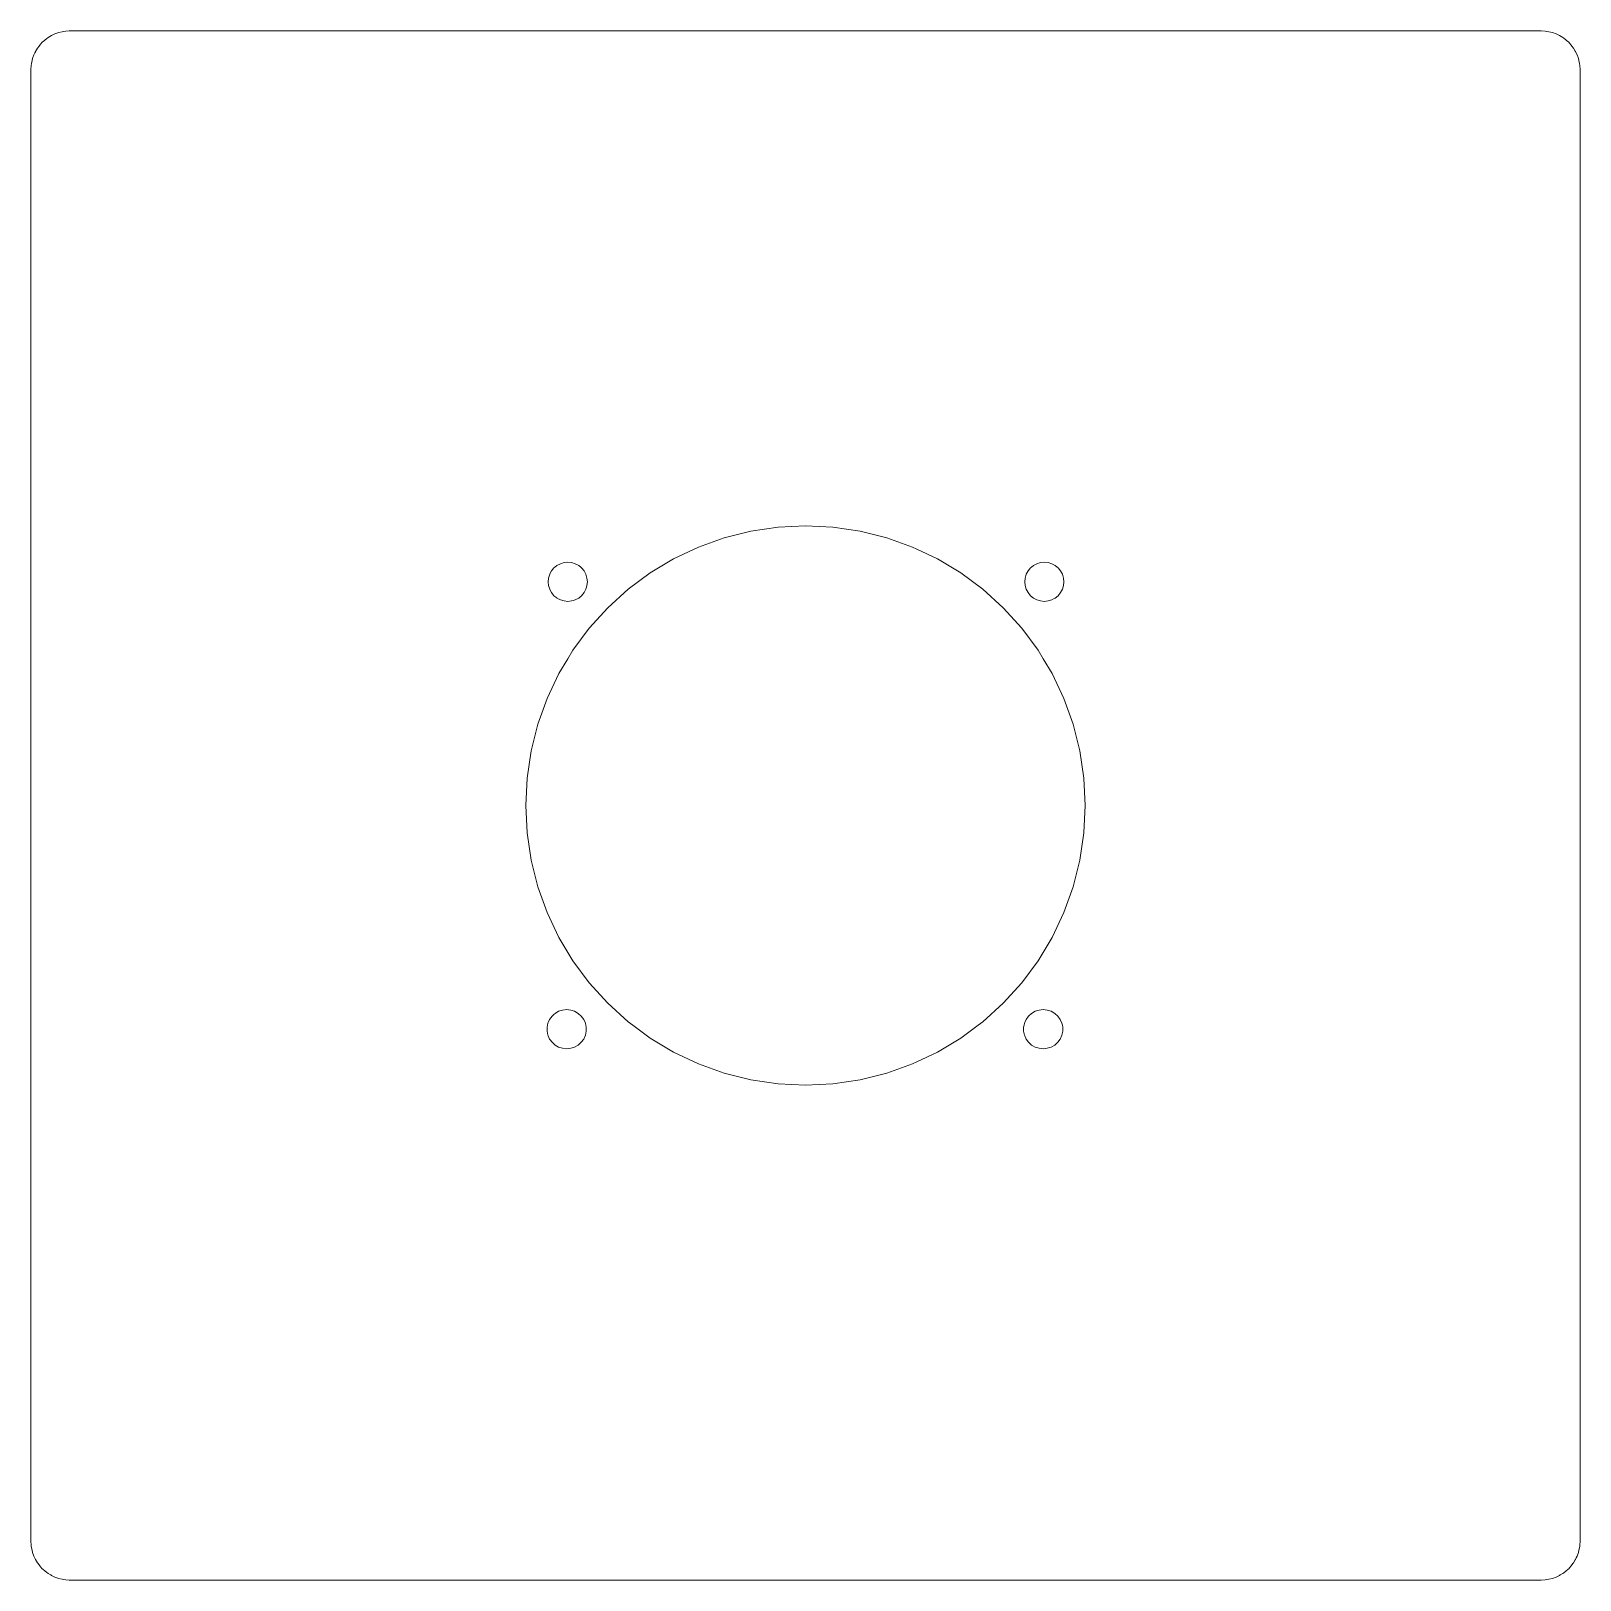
# Model space of a CAD drawing. Header units: millimetres. Extents: x 1 to 139, y 1 to 139.
import ezdxf

# ---------------------------------------------------------------- set-up
doc = ezdxf.new("R2010")
doc.units = ezdxf.units.MM
doc.header["$MEASUREMENT"] = 0
doc.layers.add('Layer 1', color=7, linetype='Continuous', lineweight=0)

msp = doc.modelspace()

# ---------------------------------------------------------------- linework, layer by layer
at = {"layer": 'Layer 1', "color": 1, "lineweight": 0, "true_color": 0xff0000}
for points, knots in [([(138.23, 138.71), (138.23, 138.71), (138.29, 138.66), (138.29, 138.66), (138.29, 138.66), (138.49, 138.49), (138.49, 138.49), (138.49, 138.49), (138.57, 138.4), (138.57, 138.4), (138.57, 138.4), (138.71, 138.23), (138.71, 138.23), (138.71, 138.23), (138.77, 138.15), (138.77, 138.15), (138.77, 138.15), (138.92, 137.96), (138.92, 137.96), (138.92, 137.96), (139.08, 137.69), (139.08, 137.69), (139.08, 137.69), (139.09, 137.67), (139.09, 137.67), (139.09, 137.67), (139.11, 137.64), (139.11, 137.64), (139.11, 137.64), (139.24, 137.36), (139.24, 137.36), (139.24, 137.36), (139.32, 137.13), (139.32, 137.13), (139.32, 137.13), (139.35, 137.04), (139.35, 137.04), (139.35, 137.04), (139.43, 136.71), (139.43, 136.71), (139.43, 136.71), (139.45, 136.62), (139.45, 136.62), (139.45, 136.62), (139.48, 136.38), (139.48, 136.38), (139.48, 136.38), (139.5, 136.1), (139.5, 136.1), (139.5, 136.1), (139.5, 136.04), (139.5, 136.04), (139.5, 136.04), (139.5, 135.59), (139.5, 135.59), (139.5, 135.59), (139.5, 134.57), (139.5, 134.57), (139.5, 134.57), (139.5, 133.54), (139.5, 133.54), (139.5, 133.54), (139.5, 132.52), (139.5, 132.52), (139.5, 132.52), (139.5, 131.5), (139.5, 131.5), (139.5, 131.5), (139.5, 130.47), (139.5, 130.47), (139.5, 130.47), (139.5, 129.45), (139.5, 129.45), (139.5, 129.45), (139.5, 128.42), (139.5, 128.42), (139.5, 128.42), (139.5, 127.4), (139.5, 127.4), (139.5, 127.4), (139.5, 126.38), (139.5, 126.38), (139.5, 126.38), (139.5, 125.35), (139.5, 125.35), (139.5, 125.35), (139.5, 124.33), (139.5, 124.33), (139.5, 124.33), (139.5, 123.3), (139.5, 123.3), (139.5, 123.3), (139.5, 122.28), (139.5, 122.28), (139.5, 122.28), (139.5, 121.26), (139.5, 121.26), (139.5, 121.26), (139.5, 120.23), (139.5, 120.23), (139.5, 120.23), (139.5, 119.21), (139.5, 119.21), (139.5, 119.21), (139.5, 118.18), (139.5, 118.18), (139.5, 118.18), (139.5, 117.16), (139.5, 117.16), (139.5, 117.16), (139.5, 116.14), (139.5, 116.14), (139.5, 116.14), (139.5, 115.11), (139.5, 115.11), (139.5, 115.11), (139.5, 114.09), (139.5, 114.09), (139.5, 114.09), (139.5, 113.06), (139.5, 113.06), (139.5, 113.06), (139.5, 112.04), (139.5, 112.04), (139.5, 112.04), (139.5, 111.02), (139.5, 111.02), (139.5, 111.02), (139.5, 109.99), (139.5, 109.99), (139.5, 109.99), (139.5, 108.97), (139.5, 108.97), (139.5, 108.97), (139.5, 107.94), (139.5, 107.94), (139.5, 107.94), (139.5, 106.92), (139.5, 106.92), (139.5, 106.92), (139.5, 105.9), (139.5, 105.9), (139.5, 105.9), (139.5, 104.87), (139.5, 104.87), (139.5, 104.87), (139.5, 103.85), (139.5, 103.85), (139.5, 103.85), (139.5, 102.82), (139.5, 102.82), (139.5, 102.82), (139.5, 101.8), (139.5, 101.8), (139.5, 101.8), (139.5, 100.78), (139.5, 100.78), (139.5, 100.78), (139.5, 99.75), (139.5, 99.75), (139.5, 99.75), (139.5, 98.73), (139.5, 98.73), (139.5, 98.73), (139.5, 97.7), (139.5, 97.7), (139.5, 97.7), (139.5, 96.68), (139.5, 96.68), (139.5, 96.68), (139.5, 95.66), (139.5, 95.66), (139.5, 95.66), (139.5, 94.63), (139.5, 94.63), (139.5, 94.63), (139.5, 93.61), (139.5, 93.61), (139.5, 93.61), (139.5, 92.58), (139.5, 92.58), (139.5, 92.58), (139.5, 91.56), (139.5, 91.56), (139.5, 91.56), (139.5, 90.54), (139.5, 90.54), (139.5, 90.54), (139.5, 89.51), (139.5, 89.51), (139.5, 89.51), (139.5, 88.49), (139.5, 88.49), (139.5, 88.49), (139.5, 87.46), (139.5, 87.46), (139.5, 87.46), (139.5, 86.44), (139.5, 86.44), (139.5, 86.44), (139.5, 85.42), (139.5, 85.42), (139.5, 85.42), (139.5, 84.39), (139.5, 84.39), (139.5, 84.39), (139.5, 83.37), (139.5, 83.37), (139.5, 83.37), (139.5, 82.34), (139.5, 82.34), (139.5, 82.34), (139.5, 81.32), (139.5, 81.32), (139.5, 81.32), (139.5, 80.3), (139.5, 80.3), (139.5, 80.3), (139.5, 79.27), (139.5, 79.27), (139.5, 79.27), (139.5, 78.25), (139.5, 78.25), (139.5, 78.25), (139.5, 77.22), (139.5, 77.22), (139.5, 77.22), (139.5, 76.2), (139.5, 76.2), (139.5, 76.2), (139.5, 75.18), (139.5, 75.18), (139.5, 75.18), (139.5, 74.15), (139.5, 74.15), (139.5, 74.15), (139.5, 73.13), (139.5, 73.13), (139.5, 73.13), (139.5, 72.1), (139.5, 72.1), (139.5, 72.1), (139.5, 71.08), (139.5, 71.08), (139.5, 71.08), (139.5, 70.06), (139.5, 70.06), (139.5, 70.06), (139.5, 69.03), (139.5, 69.03), (139.5, 69.03), (139.5, 68.01), (139.5, 68.01), (139.5, 68.01), (139.5, 66.98), (139.5, 66.98), (139.5, 66.98), (139.5, 65.96), (139.5, 65.96), (139.5, 65.96), (139.5, 64.94), (139.5, 64.94), (139.5, 64.94), (139.5, 63.91), (139.5, 63.91), (139.5, 63.91), (139.5, 62.89), (139.5, 62.89), (139.5, 62.89), (139.5, 61.86), (139.5, 61.86), (139.5, 61.86), (139.5, 60.84), (139.5, 60.84), (139.5, 60.84), (139.5, 59.82), (139.5, 59.82), (139.5, 59.82), (139.5, 58.79), (139.5, 58.79), (139.5, 58.79), (139.5, 57.77), (139.5, 57.77), (139.5, 57.77), (139.5, 56.74), (139.5, 56.74), (139.5, 56.74), (139.5, 55.72), (139.5, 55.72), (139.5, 55.72), (139.5, 54.7), (139.5, 54.7), (139.5, 54.7), (139.5, 53.67), (139.5, 53.67), (139.5, 53.67), (139.5, 52.65), (139.5, 52.65), (139.5, 52.65), (139.5, 51.62), (139.5, 51.62), (139.5, 51.62), (139.5, 50.6), (139.5, 50.6), (139.5, 50.6), (139.5, 49.58), (139.5, 49.58), (139.5, 49.58), (139.5, 48.55), (139.5, 48.55), (139.5, 48.55), (139.5, 47.53), (139.5, 47.53), (139.5, 47.53), (139.5, 46.5), (139.5, 46.5), (139.5, 46.5), (139.5, 45.48), (139.5, 45.48), (139.5, 45.48), (139.5, 44.46), (139.5, 44.46), (139.5, 44.46), (139.5, 43.43), (139.5, 43.43), (139.5, 43.43), (139.5, 42.41), (139.5, 42.41), (139.5, 42.41), (139.5, 41.38), (139.5, 41.38), (139.5, 41.38), (139.5, 40.36), (139.5, 40.36), (139.5, 40.36), (139.5, 39.34), (139.5, 39.34), (139.5, 39.34), (139.5, 38.31), (139.5, 38.31), (139.5, 38.31), (139.5, 37.29), (139.5, 37.29), (139.5, 37.29), (139.5, 36.26), (139.5, 36.26), (139.5, 36.26), (139.5, 35.24), (139.5, 35.24), (139.5, 35.24), (139.5, 34.22), (139.5, 34.22), (139.5, 34.22), (139.5, 33.19), (139.5, 33.19), (139.5, 33.19), (139.5, 32.17), (139.5, 32.17), (139.5, 32.17), (139.5, 31.14), (139.5, 31.14), (139.5, 31.14), (139.5, 30.12), (139.5, 30.12), (139.5, 30.12), (139.5, 29.1), (139.5, 29.1), (139.5, 29.1), (139.5, 28.07), (139.5, 28.07), (139.5, 28.07), (139.5, 27.05), (139.5, 27.05), (139.5, 27.05), (139.5, 26.02), (139.5, 26.02), (139.5, 26.02), (139.5, 25), (139.5, 25), (139.5, 25), (139.5, 23.98), (139.5, 23.98), (139.5, 23.98), (139.5, 22.95), (139.5, 22.95), (139.5, 22.95), (139.5, 21.93), (139.5, 21.93), (139.5, 21.93), (139.5, 20.9), (139.5, 20.9), (139.5, 20.9), (139.5, 19.88), (139.5, 19.88), (139.5, 19.88), (139.5, 18.86), (139.5, 18.86), (139.5, 18.86), (139.5, 17.83), (139.5, 17.83), (139.5, 17.83), (139.5, 16.81), (139.5, 16.81), (139.5, 16.81), (139.5, 15.78), (139.5, 15.78), (139.5, 15.78), (139.5, 14.76), (139.5, 14.76), (139.5, 14.76), (139.5, 13.74), (139.5, 13.74), (139.5, 13.74), (139.5, 12.71), (139.5, 12.71), (139.5, 12.71), (139.5, 11.69), (139.5, 11.69), (139.5, 11.69), (139.5, 10.66), (139.5, 10.66), (139.5, 10.66), (139.5, 9.64), (139.5, 9.64), (139.5, 9.64), (139.5, 8.62), (139.5, 8.62), (139.5, 8.62), (139.5, 7.59), (139.5, 7.59), (139.5, 7.59), (139.5, 6.57), (139.5, 6.57), (139.5, 6.57), (139.5, 5.54), (139.5, 5.54), (139.5, 5.54), (139.5, 4.52), (139.5, 4.52), (139.5, 4.52), (139.5, 4.46), (139.5, 4.46), (139.5, 4.46), (139.48, 4.12), (139.48, 4.12), (139.48, 4.12), (139.47, 4.01), (139.47, 4.01), (139.47, 4.01), (139.43, 3.79), (139.43, 3.79), (139.43, 3.79), (139.36, 3.5), (139.36, 3.5), (139.36, 3.5), (139.35, 3.46), (139.35, 3.46), (139.35, 3.46), (139.24, 3.14), (139.24, 3.14), (139.24, 3.14), (139.16, 2.98), (139.16, 2.98), (139.16, 2.98), (139.09, 2.83), (139.09, 2.83), (139.09, 2.83), (139.08, 2.81), (139.08, 2.81), (139.08, 2.81), (138.92, 2.54), (138.92, 2.54), (138.92, 2.54), (138.87, 2.47), (138.87, 2.47), (138.87, 2.47), (138.71, 2.27), (138.71, 2.27), (138.71, 2.27), (138.57, 2.1), (138.57, 2.1), (138.57, 2.1), (138.49, 2.01), (138.49, 2.01), (138.49, 2.01), (138.43, 1.96), (138.43, 1.96), (138.43, 1.96), (138.23, 1.79), (138.23, 1.79), (138.23, 1.79), (138.06, 1.65), (138.06, 1.65), (138.06, 1.65), (137.96, 1.58), (137.96, 1.58), (137.96, 1.58), (137.73, 1.45), (137.73, 1.45), (137.73, 1.45), (137.67, 1.41), (137.67, 1.41), (137.67, 1.41), (137.54, 1.35), (137.54, 1.35), (137.54, 1.35), (137.36, 1.26), (137.36, 1.26), (137.36, 1.26), (137.04, 1.15), (137.04, 1.15), (137.04, 1.15), (137.03, 1.15), (137.03, 1.15), (137.03, 1.15), (136.71, 1.07), (136.71, 1.07), (136.71, 1.07), (136.52, 1.04), (136.52, 1.04), (136.52, 1.04), (136.38, 1.02), (136.38, 1.02), (136.38, 1.02), (136.04, 1), (136.04, 1), (136.04, 1), (136.01, 1), (136.01, 1), (136.01, 1), (135.5, 1), (135.5, 1), (135.5, 1), (133.45, 1), (133.45, 1), (133.45, 1), (129.35, 1), (129.35, 1), (129.35, 1), (112.97, 1), (112.97, 1), (112.97, 1), (96.58, 1), (96.58, 1), (96.58, 1), (80.2, 1), (80.2, 1), (80.2, 1), (63.82, 1), (63.82, 1), (63.82, 1), (47.43, 1), (47.43, 1), (47.43, 1), (31.05, 1), (31.05, 1), (31.05, 1), (14.66, 1), (14.66, 1), (14.66, 1), (6.47, 1), (6.47, 1), (6.47, 1), (5.45, 1), (5.45, 1), (5.45, 1), (4.46, 1), (4.46, 1), (4.46, 1), (4.42, 1), (4.42, 1), (4.42, 1), (4.12, 1.02), (4.12, 1.02), (4.12, 1.02), (3.91, 1.05), (3.91, 1.05), (3.91, 1.05), (3.79, 1.07), (3.79, 1.07), (3.79, 1.07), (3.46, 1.15), (3.46, 1.15), (3.46, 1.15), (3.4, 1.17), (3.4, 1.17), (3.4, 1.17), (3.14, 1.26), (3.14, 1.26), (3.14, 1.26), (2.83, 1.41), (2.83, 1.41), (2.83, 1.41), (2.77, 1.45), (2.77, 1.45), (2.77, 1.45), (2.54, 1.58), (2.54, 1.58), (2.54, 1.58), (2.38, 1.7), (2.38, 1.7), (2.38, 1.7), (2.27, 1.79), (2.27, 1.79), (2.27, 1.79), (2.07, 1.96), (2.07, 1.96), (2.07, 1.96), (2.01, 2.01), (2.01, 2.01), (2.01, 2.01), (1.86, 2.18), (1.86, 2.18), (1.86, 2.18), (1.79, 2.27), (1.79, 2.27), (1.79, 2.27), (1.63, 2.47), (1.63, 2.47), (1.63, 2.47), (1.58, 2.54), (1.58, 2.54), (1.58, 2.54), (1.41, 2.83), (1.41, 2.83), (1.41, 2.83), (1.35, 2.95), (1.35, 2.95), (1.35, 2.95), (1.26, 3.14), (1.26, 3.14), (1.26, 3.14), (1.15, 3.46), (1.15, 3.46), (1.15, 3.46), (1.14, 3.5), (1.14, 3.5), (1.14, 3.5), (1.07, 3.79), (1.07, 3.79), (1.07, 3.79), (1.03, 4.01), (1.03, 4.01), (1.03, 4.01), (1.02, 4.12), (1.02, 4.12), (1.02, 4.12), (1, 4.46), (1, 4.46), (1, 4.46), (1, 4.52), (1, 4.52), (1, 4.52), (1, 5.54), (1, 5.54), (1, 5.54), (1, 6.57), (1, 6.57), (1, 6.57), (1, 7.59), (1, 7.59), (1, 7.59), (1, 8.62), (1, 8.62), (1, 8.62), (1, 9.64), (1, 9.64), (1, 9.64), (1, 10.66), (1, 10.66), (1, 10.66), (1, 11.69), (1, 11.69), (1, 11.69), (1, 12.71), (1, 12.71), (1, 12.71), (1, 13.74), (1, 13.74), (1, 13.74), (1, 14.76), (1, 14.76), (1, 14.76), (1, 15.78), (1, 15.78), (1, 15.78), (1, 16.81), (1, 16.81), (1, 16.81), (1, 17.83), (1, 17.83), (1, 17.83), (1, 18.86), (1, 18.86), (1, 18.86), (1, 19.88), (1, 19.88), (1, 19.88), (1, 20.9), (1, 20.9), (1, 20.9), (1, 21.93), (1, 21.93), (1, 21.93), (1, 22.95), (1, 22.95), (1, 22.95), (1, 23.98), (1, 23.98), (1, 23.98), (1, 25), (1, 25), (1, 25), (1, 26.02), (1, 26.02), (1, 26.02), (1, 27.05), (1, 27.05), (1, 27.05), (1, 28.07), (1, 28.07), (1, 28.07), (1, 29.1), (1, 29.1), (1, 29.1), (1, 30.12), (1, 30.12), (1, 30.12), (1, 31.14), (1, 31.14), (1, 31.14), (1, 32.17), (1, 32.17), (1, 32.17), (1, 33.19), (1, 33.19), (1, 33.19), (1, 34.22), (1, 34.22), (1, 34.22), (1, 35.24), (1, 35.24), (1, 35.24), (1, 36.26), (1, 36.26), (1, 36.26), (1, 37.29), (1, 37.29), (1, 37.29), (1, 38.31), (1, 38.31), (1, 38.31), (1, 39.34), (1, 39.34), (1, 39.34), (1, 40.36), (1, 40.36), (1, 40.36), (1, 41.38), (1, 41.38), (1, 41.38), (1, 42.41), (1, 42.41), (1, 42.41), (1, 43.43), (1, 43.43), (1, 43.43), (1, 44.46), (1, 44.46), (1, 44.46), (1, 45.48), (1, 45.48), (1, 45.48), (1, 46.5), (1, 46.5), (1, 46.5), (1, 47.53), (1, 47.53), (1, 47.53), (1, 48.55), (1, 48.55), (1, 48.55), (1, 49.58), (1, 49.58), (1, 49.58), (1, 50.6), (1, 50.6), (1, 50.6), (1, 51.62), (1, 51.62), (1, 51.62), (1, 52.65), (1, 52.65), (1, 52.65), (1, 53.67), (1, 53.67), (1, 53.67), (1, 54.7), (1, 54.7), (1, 54.7), (1, 55.72), (1, 55.72), (1, 55.72), (1, 56.74), (1, 56.74), (1, 56.74), (1, 57.77), (1, 57.77), (1, 57.77), (1, 58.79), (1, 58.79), (1, 58.79), (1, 59.82), (1, 59.82), (1, 59.82), (1, 60.84), (1, 60.84), (1, 60.84), (1, 61.86), (1, 61.86), (1, 61.86), (1, 62.89), (1, 62.89), (1, 62.89), (1, 63.91), (1, 63.91), (1, 63.91), (1, 64.94), (1, 64.94), (1, 64.94), (1, 65.96), (1, 65.96), (1, 65.96), (1, 66.98), (1, 66.98), (1, 66.98), (1, 68.01), (1, 68.01), (1, 68.01), (1, 69.03), (1, 69.03), (1, 69.03), (1, 70.06), (1, 70.06), (1, 70.06), (1, 71.08), (1, 71.08), (1, 71.08), (1, 72.1), (1, 72.1), (1, 72.1), (1, 73.13), (1, 73.13), (1, 73.13), (1, 74.15), (1, 74.15), (1, 74.15), (1, 75.18), (1, 75.18), (1, 75.18), (1, 76.2), (1, 76.2), (1, 76.2), (1, 77.22), (1, 77.22), (1, 77.22), (1, 78.25), (1, 78.25), (1, 78.25), (1, 79.27), (1, 79.27), (1, 79.27), (1, 80.3), (1, 80.3), (1, 80.3), (1, 81.32), (1, 81.32), (1, 81.32), (1, 82.34), (1, 82.34), (1, 82.34), (1, 83.37), (1, 83.37), (1, 83.37), (1, 84.39), (1, 84.39), (1, 84.39), (1, 85.42), (1, 85.42), (1, 85.42), (1, 86.44), (1, 86.44), (1, 86.44), (1, 87.46), (1, 87.46), (1, 87.46), (1, 88.49), (1, 88.49), (1, 88.49), (1, 89.51), (1, 89.51), (1, 89.51), (1, 90.54), (1, 90.54), (1, 90.54), (1, 91.56), (1, 91.56), (1, 91.56), (1, 92.58), (1, 92.58), (1, 92.58), (1, 93.61), (1, 93.61), (1, 93.61), (1, 94.63), (1, 94.63), (1, 94.63), (1, 95.66), (1, 95.66), (1, 95.66), (1, 96.68), (1, 96.68), (1, 96.68), (1, 97.7), (1, 97.7), (1, 97.7), (1, 98.73), (1, 98.73), (1, 98.73), (1, 99.75), (1, 99.75), (1, 99.75), (1, 100.78), (1, 100.78), (1, 100.78), (1, 101.8), (1, 101.8), (1, 101.8), (1, 102.82), (1, 102.82), (1, 102.82), (1, 103.85), (1, 103.85), (1, 103.85), (1, 104.87), (1, 104.87), (1, 104.87), (1, 105.9), (1, 105.9), (1, 105.9), (1, 106.92), (1, 106.92), (1, 106.92), (1, 107.94), (1, 107.94), (1, 107.94), (1, 108.97), (1, 108.97), (1, 108.97), (1, 109.99), (1, 109.99), (1, 109.99), (1, 111.02), (1, 111.02), (1, 111.02), (1, 112.04), (1, 112.04), (1, 112.04), (1, 113.06), (1, 113.06), (1, 113.06), (1, 114.09), (1, 114.09), (1, 114.09), (1, 115.11), (1, 115.11), (1, 115.11), (1, 116.14), (1, 116.14), (1, 116.14), (1, 117.16), (1, 117.16), (1, 117.16), (1, 118.18), (1, 118.18), (1, 118.18), (1, 119.21), (1, 119.21), (1, 119.21), (1, 120.23), (1, 120.23), (1, 120.23), (1, 121.26), (1, 121.26), (1, 121.26), (1, 122.28), (1, 122.28), (1, 122.28), (1, 123.3), (1, 123.3), (1, 123.3), (1, 124.33), (1, 124.33), (1, 124.33), (1, 125.35), (1, 125.35), (1, 125.35), (1, 126.38), (1, 126.38), (1, 126.38), (1, 127.4), (1, 127.4), (1, 127.4), (1, 128.42), (1, 128.42), (1, 128.42), (1, 129.45), (1, 129.45), (1, 129.45), (1, 130.47), (1, 130.47), (1, 130.47), (1, 131.5), (1, 131.5), (1, 131.5), (1, 132.52), (1, 132.52), (1, 132.52), (1, 133.54), (1, 133.54), (1, 133.54), (1, 134.57), (1, 134.57), (1, 134.57), (1, 135.59), (1, 135.59), (1, 135.59), (1, 136.04), (1, 136.04), (1, 136.04), (1, 136.1), (1, 136.1), (1, 136.1), (1.02, 136.38), (1.02, 136.38), (1.02, 136.38), (1.05, 136.62), (1.05, 136.62), (1.05, 136.62), (1.07, 136.71), (1.07, 136.71), (1.07, 136.71), (1.15, 137.04), (1.15, 137.04), (1.15, 137.04), (1.18, 137.13), (1.18, 137.13), (1.18, 137.13), (1.26, 137.36), (1.26, 137.36), (1.26, 137.36), (1.35, 137.55), (1.35, 137.55), (1.35, 137.55), (1.39, 137.64), (1.39, 137.64), (1.39, 137.64), (1.41, 137.67), (1.41, 137.67), (1.41, 137.67), (1.58, 137.96), (1.58, 137.96), (1.58, 137.96), (1.73, 138.15), (1.73, 138.15), (1.73, 138.15), (1.79, 138.23), (1.79, 138.23), (1.79, 138.23), (1.86, 138.32), (1.86, 138.32), (1.86, 138.32), (2.01, 138.49), (2.01, 138.49), (2.01, 138.49), (2.21, 138.66), (2.21, 138.66), (2.21, 138.66), (2.27, 138.71), (2.27, 138.71), (2.27, 138.71), (2.38, 138.8), (2.38, 138.8), (2.38, 138.8), (2.54, 138.92), (2.54, 138.92), (2.54, 138.92), (2.83, 139.09), (2.83, 139.09), (2.83, 139.09), (2.89, 139.12), (2.89, 139.12), (2.89, 139.12), (3.01, 139.18), (3.01, 139.18), (3.01, 139.18), (3.14, 139.24), (3.14, 139.24), (3.14, 139.24), (3.4, 139.33), (3.4, 139.33), (3.4, 139.33), (3.46, 139.35), (3.46, 139.35), (3.46, 139.35), (3.79, 139.43), (3.79, 139.43), (3.79, 139.43), (3.91, 139.45), (3.91, 139.45), (3.91, 139.45), (4.12, 139.48), (4.12, 139.48), (4.12, 139.48), (4.42, 139.5), (4.42, 139.5), (4.42, 139.5), (4.46, 139.5), (4.46, 139.5), (4.46, 139.5), (4.94, 139.5), (4.94, 139.5), (4.94, 139.5), (5.45, 139.5), (5.45, 139.5), (5.45, 139.5), (6.47, 139.5), (6.47, 139.5), (6.47, 139.5), (7.5, 139.5), (7.5, 139.5), (7.5, 139.5), (8.52, 139.5), (8.52, 139.5), (8.52, 139.5), (9.54, 139.5), (9.54, 139.5), (9.54, 139.5), (10.57, 139.5), (10.57, 139.5), (10.57, 139.5), (11.59, 139.5), (11.59, 139.5), (11.59, 139.5), (12.62, 139.5), (12.62, 139.5), (12.62, 139.5), (13.64, 139.5), (13.64, 139.5), (13.64, 139.5), (14.66, 139.5), (14.66, 139.5), (14.66, 139.5), (15.69, 139.5), (15.69, 139.5), (15.69, 139.5), (16.71, 139.5), (16.71, 139.5), (16.71, 139.5), (17.74, 139.5), (17.74, 139.5), (17.74, 139.5), (18.76, 139.5), (18.76, 139.5), (18.76, 139.5), (19.78, 139.5), (19.78, 139.5), (19.78, 139.5), (20.81, 139.5), (20.81, 139.5), (20.81, 139.5), (21.83, 139.5), (21.83, 139.5), (21.83, 139.5), (22.86, 139.5), (22.86, 139.5), (22.86, 139.5), (23.88, 139.5), (23.88, 139.5), (23.88, 139.5), (24.9, 139.5), (24.9, 139.5), (24.9, 139.5), (25.93, 139.5), (25.93, 139.5), (25.93, 139.5), (26.95, 139.5), (26.95, 139.5), (26.95, 139.5), (27.98, 139.5), (27.98, 139.5), (27.98, 139.5), (29, 139.5), (29, 139.5), (29, 139.5), (30.02, 139.5), (30.02, 139.5), (30.02, 139.5), (31.05, 139.5), (31.05, 139.5), (31.05, 139.5), (32.07, 139.5), (32.07, 139.5), (32.07, 139.5), (33.1, 139.5), (33.1, 139.5), (33.1, 139.5), (34.12, 139.5), (34.12, 139.5), (34.12, 139.5), (35.14, 139.5), (35.14, 139.5), (35.14, 139.5), (36.17, 139.5), (36.17, 139.5), (36.17, 139.5), (37.19, 139.5), (37.19, 139.5), (37.19, 139.5), (38.22, 139.5), (38.22, 139.5), (38.22, 139.5), (39.24, 139.5), (39.24, 139.5), (39.24, 139.5), (40.26, 139.5), (40.26, 139.5), (40.26, 139.5), (41.29, 139.5), (41.29, 139.5), (41.29, 139.5), (42.31, 139.5), (42.31, 139.5), (42.31, 139.5), (43.34, 139.5), (43.34, 139.5), (43.34, 139.5), (44.36, 139.5), (44.36, 139.5), (44.36, 139.5), (45.38, 139.5), (45.38, 139.5), (45.38, 139.5), (46.41, 139.5), (46.41, 139.5), (46.41, 139.5), (47.43, 139.5), (47.43, 139.5), (47.43, 139.5), (48.46, 139.5), (48.46, 139.5), (48.46, 139.5), (49.48, 139.5), (49.48, 139.5), (49.48, 139.5), (50.5, 139.5), (50.5, 139.5), (50.5, 139.5), (51.53, 139.5), (51.53, 139.5), (51.53, 139.5), (52.55, 139.5), (52.55, 139.5), (52.55, 139.5), (53.58, 139.5), (53.58, 139.5), (53.58, 139.5), (54.6, 139.5), (54.6, 139.5), (54.6, 139.5), (55.62, 139.5), (55.62, 139.5), (55.62, 139.5), (56.65, 139.5), (56.65, 139.5), (56.65, 139.5), (57.67, 139.5), (57.67, 139.5), (57.67, 139.5), (58.7, 139.5), (58.7, 139.5), (58.7, 139.5), (59.72, 139.5), (59.72, 139.5), (59.72, 139.5), (60.74, 139.5), (60.74, 139.5), (60.74, 139.5), (61.77, 139.5), (61.77, 139.5), (61.77, 139.5), (62.79, 139.5), (62.79, 139.5), (62.79, 139.5), (63.82, 139.5), (63.82, 139.5), (63.82, 139.5), (64.84, 139.5), (64.84, 139.5), (64.84, 139.5), (65.86, 139.5), (65.86, 139.5), (65.86, 139.5), (66.89, 139.5), (66.89, 139.5), (66.89, 139.5), (67.91, 139.5), (67.91, 139.5), (67.91, 139.5), (68.94, 139.5), (68.94, 139.5), (68.94, 139.5), (69.96, 139.5), (69.96, 139.5), (69.96, 139.5), (70.98, 139.5), (70.98, 139.5), (70.98, 139.5), (72.01, 139.5), (72.01, 139.5), (72.01, 139.5), (73.03, 139.5), (73.03, 139.5), (73.03, 139.5), (74.06, 139.5), (74.06, 139.5), (74.06, 139.5), (75.08, 139.5), (75.08, 139.5), (75.08, 139.5), (76.1, 139.5), (76.1, 139.5), (76.1, 139.5), (77.13, 139.5), (77.13, 139.5), (77.13, 139.5), (78.15, 139.5), (78.15, 139.5), (78.15, 139.5), (79.18, 139.5), (79.18, 139.5), (79.18, 139.5), (80.2, 139.5), (80.2, 139.5), (80.2, 139.5), (81.22, 139.5), (81.22, 139.5), (81.22, 139.5), (82.25, 139.5), (82.25, 139.5), (82.25, 139.5), (83.27, 139.5), (83.27, 139.5), (83.27, 139.5), (84.3, 139.5), (84.3, 139.5), (84.3, 139.5), (85.32, 139.5), (85.32, 139.5), (85.32, 139.5), (86.34, 139.5), (86.34, 139.5), (86.34, 139.5), (87.37, 139.5), (87.37, 139.5), (87.37, 139.5), (88.39, 139.5), (88.39, 139.5), (88.39, 139.5), (89.42, 139.5), (89.42, 139.5), (89.42, 139.5), (90.44, 139.5), (90.44, 139.5), (90.44, 139.5), (91.46, 139.5), (91.46, 139.5), (91.46, 139.5), (92.49, 139.5), (92.49, 139.5), (92.49, 139.5), (93.51, 139.5), (93.51, 139.5), (93.51, 139.5), (94.54, 139.5), (94.54, 139.5), (94.54, 139.5), (95.56, 139.5), (95.56, 139.5), (95.56, 139.5), (96.58, 139.5), (96.58, 139.5), (96.58, 139.5), (97.61, 139.5), (97.61, 139.5), (97.61, 139.5), (98.63, 139.5), (98.63, 139.5), (98.63, 139.5), (99.66, 139.5), (99.66, 139.5), (99.66, 139.5), (100.68, 139.5), (100.68, 139.5), (100.68, 139.5), (101.7, 139.5), (101.7, 139.5), (101.7, 139.5), (102.73, 139.5), (102.73, 139.5), (102.73, 139.5), (103.75, 139.5), (103.75, 139.5), (103.75, 139.5), (104.78, 139.5), (104.78, 139.5), (104.78, 139.5), (105.8, 139.5), (105.8, 139.5), (105.8, 139.5), (106.82, 139.5), (106.82, 139.5), (106.82, 139.5), (107.85, 139.5), (107.85, 139.5), (107.85, 139.5), (108.87, 139.5), (108.87, 139.5), (108.87, 139.5), (109.9, 139.5), (109.9, 139.5), (109.9, 139.5), (110.92, 139.5), (110.92, 139.5), (110.92, 139.5), (111.94, 139.5), (111.94, 139.5), (111.94, 139.5), (112.97, 139.5), (112.97, 139.5), (112.97, 139.5), (113.99, 139.5), (113.99, 139.5), (113.99, 139.5), (115.02, 139.5), (115.02, 139.5), (115.02, 139.5), (116.04, 139.5), (116.04, 139.5), (116.04, 139.5), (117.06, 139.5), (117.06, 139.5), (117.06, 139.5), (118.09, 139.5), (118.09, 139.5), (118.09, 139.5), (119.11, 139.5), (119.11, 139.5), (119.11, 139.5), (120.14, 139.5), (120.14, 139.5), (120.14, 139.5), (121.16, 139.5), (121.16, 139.5), (121.16, 139.5), (122.18, 139.5), (122.18, 139.5), (122.18, 139.5), (123.21, 139.5), (123.21, 139.5), (123.21, 139.5), (124.23, 139.5), (124.23, 139.5), (124.23, 139.5), (125.26, 139.5), (125.26, 139.5), (125.26, 139.5), (126.28, 139.5), (126.28, 139.5), (126.28, 139.5), (127.3, 139.5), (127.3, 139.5), (127.3, 139.5), (128.33, 139.5), (128.33, 139.5), (128.33, 139.5), (129.35, 139.5), (129.35, 139.5), (129.35, 139.5), (130.38, 139.5), (130.38, 139.5), (130.38, 139.5), (131.4, 139.5), (131.4, 139.5), (131.4, 139.5), (132.42, 139.5), (132.42, 139.5), (132.42, 139.5), (133.45, 139.5), (133.45, 139.5), (133.45, 139.5), (134.47, 139.5), (134.47, 139.5), (134.47, 139.5), (135.5, 139.5), (135.5, 139.5), (135.5, 139.5), (136.01, 139.5), (136.01, 139.5), (136.01, 139.5), (136.04, 139.5), (136.04, 139.5), (136.04, 139.5), (136.38, 139.48), (136.38, 139.48), (136.38, 139.48), (136.52, 139.46), (136.52, 139.46), (136.52, 139.46), (136.71, 139.43), (136.71, 139.43), (136.71, 139.43), (137.03, 139.35), (137.03, 139.35), (137.03, 139.35), (137.04, 139.35), (137.04, 139.35), (137.04, 139.35), (137.36, 139.24), (137.36, 139.24), (137.36, 139.24), (137.49, 139.18), (137.49, 139.18), (137.49, 139.18), (137.54, 139.15), (137.54, 139.15), (137.54, 139.15), (137.67, 139.09), (137.67, 139.09), (137.67, 139.09), (137.96, 138.92), (137.96, 138.92), (137.96, 138.92), (138.06, 138.85), (138.06, 138.85), (138.06, 138.85), (138.23, 138.71), (138.23, 138.71)], [0, 0, 0, 0, 1, 1, 1, 2, 2, 2, 3, 3, 3, 4, 4, 4, 5, 5, 5, 6, 6, 6, 7, 7, 7, 8, 8, 8, 9, 9, 9, 10, 10, 10, 11, 11, 11, 12, 12, 12, 13, 13, 13, 14, 14, 14, 15, 15, 15, 16, 16, 16, 17, 17, 17, 18, 18, 18, 19, 19, 19, 20, 20, 20, 21, 21, 21, 22, 22, 22, 23, 23, 23, 24, 24, 24, 25, 25, 25, 26, 26, 26, 27, 27, 27, 28, 28, 28, 29, 29, 29, 30, 30, 30, 31, 31, 31, 32, 32, 32, 33, 33, 33, 34, 34, 34, 35, 35, 35, 36, 36, 36, 37, 37, 37, 38, 38, 38, 39, 39, 39, 40, 40, 40, 41, 41, 41, 42, 42, 42, 43, 43, 43, 44, 44, 44, 45, 45, 45, 46, 46, 46, 47, 47, 47, 48, 48, 48, 49, 49, 49, 50, 50, 50, 51, 51, 51, 52, 52, 52, 53, 53, 53, 54, 54, 54, 55, 55, 55, 56, 56, 56, 57, 57, 57, 58, 58, 58, 59, 59, 59, 60, 60, 60, 61, 61, 61, 62, 62, 62, 63, 63, 63, 64, 64, 64, 65, 65, 65, 66, 66, 66, 67, 67, 67, 68, 68, 68, 69, 69, 69, 70, 70, 70, 71, 71, 71, 72, 72, 72, 73, 73, 73, 74, 74, 74, 75, 75, 75, 76, 76, 76, 77, 77, 77, 78, 78, 78, 79, 79, 79, 80, 80, 80, 81, 81, 81, 82, 82, 82, 83, 83, 83, 84, 84, 84, 85, 85, 85, 86, 86, 86, 87, 87, 87, 88, 88, 88, 89, 89, 89, 90, 90, 90, 91, 91, 91, 92, 92, 92, 93, 93, 93, 94, 94, 94, 95, 95, 95, 96, 96, 96, 97, 97, 97, 98, 98, 98, 99, 99, 99, 100, 100, 100, 101, 101, 101, 102, 102, 102, 103, 103, 103, 104, 104, 104, 105, 105, 105, 106, 106, 106, 107, 107, 107, 108, 108, 108, 109, 109, 109, 110, 110, 110, 111, 111, 111, 112, 112, 112, 113, 113, 113, 114, 114, 114, 115, 115, 115, 116, 116, 116, 117, 117, 117, 118, 118, 118, 119, 119, 119, 120, 120, 120, 121, 121, 121, 122, 122, 122, 123, 123, 123, 124, 124, 124, 125, 125, 125, 126, 126, 126, 127, 127, 127, 128, 128, 128, 129, 129, 129, 130, 130, 130, 131, 131, 131, 132, 132, 132, 133, 133, 133, 134, 134, 134, 135, 135, 135, 136, 136, 136, 137, 137, 137, 138, 138, 138, 139, 139, 139, 140, 140, 140, 141, 141, 141, 142, 142, 142, 143, 143, 143, 144, 144, 144, 145, 145, 145, 146, 146, 146, 147, 147, 147, 148, 148, 148, 149, 149, 149, 150, 150, 150, 151, 151, 151, 152, 152, 152, 153, 153, 153, 154, 154, 154, 155, 155, 155, 156, 156, 156, 157, 157, 157, 158, 158, 158, 159, 159, 159, 160, 160, 160, 161, 161, 161, 162, 162, 162, 163, 163, 163, 164, 164, 164, 165, 165, 165, 166, 166, 166, 167, 167, 167, 168, 168, 168, 169, 169, 169, 170, 170, 170, 171, 171, 171, 172, 172, 172, 173, 173, 173, 174, 174, 174, 175, 175, 175, 176, 176, 176, 177, 177, 177, 178, 178, 178, 179, 179, 179, 180, 180, 180, 181, 181, 181, 182, 182, 182, 183, 183, 183, 184, 184, 184, 185, 185, 185, 186, 186, 186, 187, 187, 187, 188, 188, 188, 189, 189, 189, 190, 190, 190, 191, 191, 191, 192, 192, 192, 193, 193, 193, 194, 194, 194, 195, 195, 195, 196, 196, 196, 197, 197, 197, 198, 198, 198, 199, 199, 199, 200, 200, 200, 201, 201, 201, 202, 202, 202, 203, 203, 203, 204, 204, 204, 205, 205, 205, 206, 206, 206, 207, 207, 207, 208, 208, 208, 209, 209, 209, 210, 210, 210, 211, 211, 211, 212, 212, 212, 213, 213, 213, 214, 214, 214, 215, 215, 215, 216, 216, 216, 217, 217, 217, 218, 218, 218, 219, 219, 219, 220, 220, 220, 221, 221, 221, 222, 222, 222, 223, 223, 223, 224, 224, 224, 225, 225, 225, 226, 226, 226, 227, 227, 227, 228, 228, 228, 229, 229, 229, 230, 230, 230, 231, 231, 231, 232, 232, 232, 233, 233, 233, 234, 234, 234, 235, 235, 235, 236, 236, 236, 237, 237, 237, 238, 238, 238, 239, 239, 239, 240, 240, 240, 241, 241, 241, 242, 242, 242, 243, 243, 243, 244, 244, 244, 245, 245, 245, 246, 246, 246, 247, 247, 247, 248, 248, 248, 249, 249, 249, 250, 250, 250, 251, 251, 251, 252, 252, 252, 253, 253, 253, 254, 254, 254, 255, 255, 255, 256, 256, 256, 257, 257, 257, 258, 258, 258, 259, 259, 259, 260, 260, 260, 261, 261, 261, 262, 262, 262, 263, 263, 263, 264, 264, 264, 265, 265, 265, 266, 266, 266, 267, 267, 267, 268, 268, 268, 269, 269, 269, 270, 270, 270, 271, 271, 271, 272, 272, 272, 273, 273, 273, 274, 274, 274, 275, 275, 275, 276, 276, 276, 277, 277, 277, 278, 278, 278, 279, 279, 279, 280, 280, 280, 281, 281, 281, 282, 282, 282, 283, 283, 283, 284, 284, 284, 285, 285, 285, 286, 286, 286, 287, 287, 287, 288, 288, 288, 289, 289, 289, 290, 290, 290, 291, 291, 291, 292, 292, 292, 293, 293, 293, 294, 294, 294, 295, 295, 295, 296, 296, 296, 297, 297, 297, 298, 298, 298, 299, 299, 299, 300, 300, 300, 301, 301, 301, 302, 302, 302, 303, 303, 303, 304, 304, 304, 305, 305, 305, 306, 306, 306, 307, 307, 307, 308, 308, 308, 309, 309, 309, 310, 310, 310, 311, 311, 311, 312, 312, 312, 313, 313, 313, 314, 314, 314, 315, 315, 315, 316, 316, 316, 317, 317, 317, 318, 318, 318, 319, 319, 319, 320, 320, 320, 321, 321, 321, 322, 322, 322, 323, 323, 323, 324, 324, 324, 325, 325, 325, 326, 326, 326, 327, 327, 327, 328, 328, 328, 329, 329, 329, 330, 330, 330, 331, 331, 331, 332, 332, 332, 333, 333, 333, 334, 334, 334, 335, 335, 335, 336, 336, 336, 337, 337, 337, 338, 338, 338, 339, 339, 339, 340, 340, 340, 341, 341, 341, 342, 342, 342, 343, 343, 343, 344, 344, 344, 345, 345, 345, 346, 346, 346, 347, 347, 347, 348, 348, 348, 349, 349, 349, 350, 350, 350, 351, 351, 351, 352, 352, 352, 353, 353, 353, 354, 354, 354, 355, 355, 355, 356, 356, 356, 357, 357, 357, 358, 358, 358, 359, 359, 359, 360, 360, 360, 361, 361, 361, 362, 362, 362, 363, 363, 363, 364, 364, 364, 365, 365, 365, 366, 366, 366, 367, 367, 367, 368, 368, 368, 369, 369, 369, 370, 370, 370, 371, 371, 371, 372, 372, 372, 373, 373, 373, 374, 374, 374, 375, 375, 375, 376, 376, 376, 377, 377, 377, 378, 378, 378, 379, 379, 379, 380, 380, 380, 381, 381, 381, 382, 382, 382, 383, 383, 383, 384, 384, 384, 385, 385, 385, 386, 386, 386, 387, 387, 387, 388, 388, 388, 389, 389, 389, 390, 390, 390, 391, 391, 391, 392, 392, 392, 393, 393, 393, 394, 394, 394, 395, 395, 395, 396, 396, 396, 397, 397, 397, 398, 398, 398, 399, 399, 399, 400, 400, 400, 401, 401, 401, 402, 402, 402, 403, 403, 403, 404, 404, 404, 405, 405, 405, 406, 406, 406, 407, 407, 407, 408, 408, 408, 409, 409, 409, 410, 410, 410, 411, 411, 411, 412, 412, 412, 413, 413, 413, 414, 414, 414, 415, 415, 415, 416, 416, 416, 417, 417, 417, 418, 418, 418, 419, 419, 419, 420, 420, 420, 421, 421, 421, 422, 422, 422, 423, 423, 423, 424, 424, 424, 425, 425, 425, 426, 426, 426, 427, 427, 427, 428, 428, 428, 429, 429, 429, 430, 430, 430, 431, 431, 431, 432, 432, 432, 433, 433, 433, 434, 434, 434, 435, 435, 435, 436, 436, 436, 437, 437, 437, 438, 438, 438, 439, 439, 439, 440, 440, 440, 441, 441, 441, 442, 442, 442, 443, 443, 443, 444, 444, 444, 445, 445, 445, 446, 446, 446, 447, 447, 447, 448, 448, 448, 449, 449, 449, 450, 450, 450, 451, 451, 451, 452, 452, 452, 453, 453, 453, 454, 454, 454, 455, 455, 455, 456, 456, 456, 457, 457, 457, 458, 458, 458, 459, 459, 459, 460, 460, 460, 461, 461, 461, 462, 462, 462, 463, 463, 463, 464, 464, 464, 465, 465, 465, 466, 466, 466, 467, 467, 467, 468, 468, 468, 469, 469, 469, 470, 470, 470, 471, 471, 471, 472, 472, 472, 473, 473, 473, 474, 474, 474, 475, 475, 475, 476, 476, 476, 477, 477, 477, 478, 478, 478, 479, 479, 479, 480, 480, 480, 481, 481, 481, 482, 482, 482, 483, 483, 483, 484, 484, 484, 485, 485, 485, 486, 486, 486, 487, 487, 487, 488, 488, 488, 489, 489, 489, 490, 490, 490, 491, 491, 491, 492, 492, 492, 493, 493, 493, 494, 494, 494, 495, 495, 495, 496, 496, 496, 497, 497, 497, 498, 498, 498, 499, 499, 499, 500, 500, 500, 501, 501, 501, 502, 502, 502, 503, 503, 503, 504, 504, 504, 505, 505, 505, 506, 506, 506, 507, 507, 507, 508, 508, 508, 509, 509, 509, 510, 510, 510, 511, 511, 511, 512, 512, 512, 513, 513, 513, 514, 514, 514, 515, 515, 515, 516, 516, 516, 517, 517, 517, 518, 518, 518, 519, 519, 519, 519]), ([(82.04, 92.3), (82.04, 92.3), (80.2, 93.17), (80.2, 93.17), (80.2, 93.17), (79.82, 93.35), (79.82, 93.35), (79.82, 93.35), (77.51, 94.18), (77.51, 94.18), (77.51, 94.18), (75.13, 94.77), (75.13, 94.77), (75.13, 94.77), (72.7, 95.13), (72.7, 95.13), (72.7, 95.13), (70.25, 95.25), (70.25, 95.25), (70.25, 95.25), (67.8, 95.13), (67.8, 95.13), (67.8, 95.13), (65.37, 94.77), (65.37, 94.77), (65.37, 94.77), (62.99, 94.18), (62.99, 94.18), (62.99, 94.18), (60.68, 93.35), (60.68, 93.35), (60.68, 93.35), (58.46, 92.3), (58.46, 92.3), (58.46, 92.3), (56.36, 91.04), (56.36, 91.04), (56.36, 91.04), (54.39, 89.58), (54.39, 89.58), (54.39, 89.58), (52.57, 87.93), (52.57, 87.93), (52.57, 87.93), (50.92, 86.11), (50.92, 86.11), (50.92, 86.11), (49.46, 84.14), (49.46, 84.14), (49.46, 84.14), (49, 83.37), (49, 83.37), (49, 83.37), (48.2, 82.04), (48.2, 82.04), (48.2, 82.04), (47.15, 79.82), (47.15, 79.82), (47.15, 79.82), (46.32, 77.51), (46.32, 77.51), (46.32, 77.51), (45.73, 75.13), (45.73, 75.13), (45.73, 75.13), (45.37, 72.7), (45.37, 72.7), (45.37, 72.7), (45.25, 70.25), (45.25, 70.25), (45.25, 70.25), (45.37, 67.8), (45.37, 67.8), (45.37, 67.8), (45.73, 65.37), (45.73, 65.37), (45.73, 65.37), (46.32, 62.99), (46.32, 62.99), (46.32, 62.99), (47.15, 60.68), (47.15, 60.68), (47.15, 60.68), (48.2, 58.46), (48.2, 58.46), (48.2, 58.46), (49.46, 56.36), (49.46, 56.36), (49.46, 56.36), (50.92, 54.39), (50.92, 54.39), (50.92, 54.39), (52.57, 52.57), (52.57, 52.57), (52.57, 52.57), (54.39, 50.92), (54.39, 50.92), (54.39, 50.92), (54.82, 50.6), (54.82, 50.6), (54.82, 50.6), (56.36, 49.46), (56.36, 49.46), (56.36, 49.46), (58.46, 48.2), (58.46, 48.2), (58.46, 48.2), (60.68, 47.15), (60.68, 47.15), (60.68, 47.15), (62.99, 46.32), (62.99, 46.32), (62.99, 46.32), (65.37, 45.73), (65.37, 45.73), (65.37, 45.73), (67.8, 45.37), (67.8, 45.37), (67.8, 45.37), (70.25, 45.25), (70.25, 45.25), (70.25, 45.25), (72.7, 45.37), (72.7, 45.37), (72.7, 45.37), (75.13, 45.73), (75.13, 45.73), (75.13, 45.73), (77.51, 46.32), (77.51, 46.32), (77.51, 46.32), (79.82, 47.15), (79.82, 47.15), (79.82, 47.15), (80.2, 47.33), (80.2, 47.33), (80.2, 47.33), (82.04, 48.2), (82.04, 48.2), (82.04, 48.2), (84.14, 49.46), (84.14, 49.46), (84.14, 49.46), (85.68, 50.6), (85.68, 50.6), (85.68, 50.6), (86.11, 50.92), (86.11, 50.92), (86.11, 50.92), (87.93, 52.57), (87.93, 52.57), (87.93, 52.57), (89.58, 54.39), (89.58, 54.39), (89.58, 54.39), (91.04, 56.36), (91.04, 56.36), (91.04, 56.36), (92.3, 58.46), (92.3, 58.46), (92.3, 58.46), (93.35, 60.68), (93.35, 60.68), (93.35, 60.68), (94.18, 62.99), (94.18, 62.99), (94.18, 62.99), (94.77, 65.37), (94.77, 65.37), (94.77, 65.37), (95.13, 67.8), (95.13, 67.8), (95.13, 67.8), (95.25, 70.25), (95.25, 70.25), (95.25, 70.25), (95.13, 72.7), (95.13, 72.7), (95.13, 72.7), (94.77, 75.13), (94.77, 75.13), (94.77, 75.13), (94.18, 77.51), (94.18, 77.51), (94.18, 77.51), (93.35, 79.82), (93.35, 79.82), (93.35, 79.82), (92.3, 82.04), (92.3, 82.04), (92.3, 82.04), (91.5, 83.37), (91.5, 83.37), (91.5, 83.37), (91.04, 84.14), (91.04, 84.14), (91.04, 84.14), (89.58, 86.11), (89.58, 86.11), (89.58, 86.11), (87.93, 87.93), (87.93, 87.93), (87.93, 87.93), (86.11, 89.58), (86.11, 89.58), (86.11, 89.58), (84.14, 91.04), (84.14, 91.04), (84.14, 91.04), (82.04, 92.3), (82.04, 92.3)], [0, 0, 0, 0, 1, 1, 1, 2, 2, 2, 3, 3, 3, 4, 4, 4, 5, 5, 5, 6, 6, 6, 7, 7, 7, 8, 8, 8, 9, 9, 9, 10, 10, 10, 11, 11, 11, 12, 12, 12, 13, 13, 13, 14, 14, 14, 15, 15, 15, 16, 16, 16, 17, 17, 17, 18, 18, 18, 19, 19, 19, 20, 20, 20, 21, 21, 21, 22, 22, 22, 23, 23, 23, 24, 24, 24, 25, 25, 25, 26, 26, 26, 27, 27, 27, 28, 28, 28, 29, 29, 29, 30, 30, 30, 31, 31, 31, 32, 32, 32, 33, 33, 33, 34, 34, 34, 35, 35, 35, 36, 36, 36, 37, 37, 37, 38, 38, 38, 39, 39, 39, 40, 40, 40, 41, 41, 41, 42, 42, 42, 43, 43, 43, 44, 44, 44, 45, 45, 45, 46, 46, 46, 47, 47, 47, 48, 48, 48, 49, 49, 49, 50, 50, 50, 51, 51, 51, 52, 52, 52, 53, 53, 53, 54, 54, 54, 55, 55, 55, 56, 56, 56, 57, 57, 57, 58, 58, 58, 59, 59, 59, 60, 60, 60, 61, 61, 61, 62, 62, 62, 63, 63, 63, 64, 64, 64, 65, 65, 65, 66, 66, 66, 67, 67, 67, 68, 68, 68, 69, 69, 69, 70, 70, 70, 70]), ([(48.66, 88.54), (48.66, 88.54), (49, 88.5), (49, 88.5), (49, 88.5), (49.34, 88.54), (49.34, 88.54), (49.34, 88.54), (49.48, 88.58), (49.48, 88.58), (49.48, 88.58), (49.67, 88.63), (49.67, 88.63), (49.67, 88.63), (49.97, 88.8), (49.97, 88.8), (49.97, 88.8), (50.23, 89.01), (50.23, 89.01), (50.23, 89.01), (50.45, 89.28), (50.45, 89.28), (50.45, 89.28), (50.61, 89.58), (50.61, 89.58), (50.61, 89.58), (50.67, 89.76), (50.67, 89.76), (50.67, 89.76), (50.71, 89.91), (50.71, 89.91), (50.71, 89.91), (50.75, 90.25), (50.75, 90.25), (50.75, 90.25), (50.71, 90.59), (50.71, 90.59), (50.71, 90.59), (50.61, 90.92), (50.61, 90.92), (50.61, 90.92), (50.54, 91.06), (50.54, 91.06), (50.54, 91.06), (50.45, 91.22), (50.45, 91.22), (50.45, 91.22), (50.23, 91.49), (50.23, 91.49), (50.23, 91.49), (50.15, 91.56), (50.15, 91.56), (50.15, 91.56), (49.97, 91.71), (49.97, 91.71), (49.97, 91.71), (49.67, 91.87), (49.67, 91.87), (49.67, 91.87), (49.34, 91.97), (49.34, 91.97), (49.34, 91.97), (49, 92), (49, 92), (49, 92), (48.66, 91.97), (48.66, 91.97), (48.66, 91.97), (48.33, 91.87), (48.33, 91.87), (48.33, 91.87), (48.02, 91.71), (48.02, 91.71), (48.02, 91.71), (47.85, 91.56), (47.85, 91.56), (47.85, 91.56), (47.76, 91.49), (47.76, 91.49), (47.76, 91.49), (47.54, 91.22), (47.54, 91.22), (47.54, 91.22), (47.43, 91.02), (47.43, 91.02), (47.43, 91.02), (47.38, 90.92), (47.38, 90.92), (47.38, 90.92), (47.28, 90.59), (47.28, 90.59), (47.28, 90.59), (47.25, 90.25), (47.25, 90.25), (47.25, 90.25), (47.25, 90.23), (47.25, 90.23), (47.25, 90.23), (47.28, 89.91), (47.28, 89.91), (47.28, 89.91), (47.38, 89.58), (47.38, 89.58), (47.38, 89.58), (47.43, 89.49), (47.43, 89.49), (47.43, 89.49), (47.54, 89.28), (47.54, 89.28), (47.54, 89.28), (47.76, 89.01), (47.76, 89.01), (47.76, 89.01), (48.01, 88.81), (48.01, 88.81), (48.01, 88.81), (48.02, 88.8), (48.02, 88.8), (48.02, 88.8), (48.33, 88.63), (48.33, 88.63), (48.33, 88.63), (48.66, 88.54), (48.66, 88.54)], [0, 0, 0, 0, 1, 1, 1, 2, 2, 2, 3, 3, 3, 4, 4, 4, 5, 5, 5, 6, 6, 6, 7, 7, 7, 8, 8, 8, 9, 9, 9, 10, 10, 10, 11, 11, 11, 12, 12, 12, 13, 13, 13, 14, 14, 14, 15, 15, 15, 16, 16, 16, 17, 17, 17, 18, 18, 18, 19, 19, 19, 20, 20, 20, 21, 21, 21, 22, 22, 22, 23, 23, 23, 24, 24, 24, 25, 25, 25, 26, 26, 26, 27, 27, 27, 28, 28, 28, 29, 29, 29, 30, 30, 30, 31, 31, 31, 32, 32, 32, 33, 33, 33, 34, 34, 34, 35, 35, 35, 36, 36, 36, 37, 37, 37, 38, 38, 38, 39, 39, 39, 40, 40, 40, 41, 41, 41, 41]), ([(91.26, 88.54), (91.26, 88.54), (91.6, 88.5), (91.6, 88.5), (91.6, 88.5), (91.94, 88.54), (91.94, 88.54), (91.94, 88.54), (92.27, 88.63), (92.27, 88.63), (92.27, 88.63), (92.49, 88.75), (92.49, 88.75), (92.49, 88.75), (92.57, 88.8), (92.57, 88.8), (92.57, 88.8), (92.84, 89.01), (92.84, 89.01), (92.84, 89.01), (93.06, 89.28), (93.06, 89.28), (93.06, 89.28), (93.22, 89.58), (93.22, 89.58), (93.22, 89.58), (93.32, 89.91), (93.32, 89.91), (93.32, 89.91), (93.35, 90.25), (93.35, 90.25), (93.35, 90.25), (93.32, 90.59), (93.32, 90.59), (93.32, 90.59), (93.22, 90.92), (93.22, 90.92), (93.22, 90.92), (93.06, 91.22), (93.06, 91.22), (93.06, 91.22), (92.84, 91.49), (92.84, 91.49), (92.84, 91.49), (92.75, 91.56), (92.75, 91.56), (92.75, 91.56), (92.57, 91.71), (92.57, 91.71), (92.57, 91.71), (92.27, 91.87), (92.27, 91.87), (92.27, 91.87), (91.94, 91.97), (91.94, 91.97), (91.94, 91.97), (91.6, 92), (91.6, 92), (91.6, 92), (91.26, 91.97), (91.26, 91.97), (91.26, 91.97), (90.93, 91.87), (90.93, 91.87), (90.93, 91.87), (90.63, 91.71), (90.63, 91.71), (90.63, 91.71), (90.45, 91.56), (90.45, 91.56), (90.45, 91.56), (90.36, 91.49), (90.36, 91.49), (90.36, 91.49), (90.15, 91.22), (90.15, 91.22), (90.15, 91.22), (89.98, 90.92), (89.98, 90.92), (89.98, 90.92), (89.89, 90.59), (89.89, 90.59), (89.89, 90.59), (89.85, 90.25), (89.85, 90.25), (89.85, 90.25), (89.89, 89.91), (89.89, 89.91), (89.89, 89.91), (89.98, 89.58), (89.98, 89.58), (89.98, 89.58), (90.15, 89.28), (90.15, 89.28), (90.15, 89.28), (90.36, 89.01), (90.36, 89.01), (90.36, 89.01), (90.63, 88.8), (90.63, 88.8), (90.63, 88.8), (90.93, 88.63), (90.93, 88.63), (90.93, 88.63), (91.26, 88.54), (91.26, 88.54)], [0, 0, 0, 0, 1, 1, 1, 2, 2, 2, 3, 3, 3, 4, 4, 4, 5, 5, 5, 6, 6, 6, 7, 7, 7, 8, 8, 8, 9, 9, 9, 10, 10, 10, 11, 11, 11, 12, 12, 12, 13, 13, 13, 14, 14, 14, 15, 15, 15, 16, 16, 16, 17, 17, 17, 18, 18, 18, 19, 19, 19, 20, 20, 20, 21, 21, 21, 22, 22, 22, 23, 23, 23, 24, 24, 24, 25, 25, 25, 26, 26, 26, 27, 27, 27, 28, 28, 28, 29, 29, 29, 30, 30, 30, 31, 31, 31, 32, 32, 32, 33, 33, 33, 34, 34, 34, 35, 35, 35, 35]), ([(49.26, 51.96), (49.26, 51.96), (49.08, 51.98), (49.08, 51.98), (49.08, 51.98), (48.9, 52), (48.9, 52), (48.9, 52), (48.53, 51.96), (48.53, 51.96), (48.53, 51.96), (48.18, 51.85), (48.18, 51.85), (48.18, 51.85), (47.86, 51.66), (47.86, 51.66), (47.86, 51.66), (47.77, 51.58), (47.77, 51.58), (47.77, 51.58), (47.59, 51.42), (47.59, 51.42), (47.59, 51.42), (47.37, 51.12), (47.37, 51.12), (47.37, 51.12), (47.25, 50.84), (47.25, 50.84), (47.25, 50.84), (47.22, 50.79), (47.22, 50.79), (47.22, 50.79), (47.18, 50.6), (47.18, 50.6), (47.18, 50.6), (47.15, 50.43), (47.15, 50.43), (47.15, 50.43), (47.15, 50.06), (47.15, 50.06), (47.15, 50.06), (47.22, 49.71), (47.22, 49.71), (47.22, 49.71), (47.25, 49.65), (47.25, 49.65), (47.25, 49.65), (47.37, 49.37), (47.37, 49.37), (47.37, 49.37), (47.43, 49.29), (47.43, 49.29), (47.43, 49.29), (47.59, 49.08), (47.59, 49.08), (47.59, 49.08), (47.86, 48.83), (47.86, 48.83), (47.86, 48.83), (48.18, 48.65), (48.18, 48.65), (48.18, 48.65), (48.53, 48.54), (48.53, 48.54), (48.53, 48.54), (48.9, 48.5), (48.9, 48.5), (48.9, 48.5), (49.26, 48.54), (49.26, 48.54), (49.26, 48.54), (49.61, 48.65), (49.61, 48.65), (49.61, 48.65), (49.93, 48.83), (49.93, 48.83), (49.93, 48.83), (50.2, 49.08), (50.2, 49.08), (50.2, 49.08), (50.42, 49.37), (50.42, 49.37), (50.42, 49.37), (50.57, 49.71), (50.57, 49.71), (50.57, 49.71), (50.65, 50.06), (50.65, 50.06), (50.65, 50.06), (50.65, 50.43), (50.65, 50.43), (50.65, 50.43), (50.61, 50.6), (50.61, 50.6), (50.61, 50.6), (50.57, 50.79), (50.57, 50.79), (50.57, 50.79), (50.42, 51.12), (50.42, 51.12), (50.42, 51.12), (50.2, 51.42), (50.2, 51.42), (50.2, 51.42), (49.93, 51.66), (49.93, 51.66), (49.93, 51.66), (49.61, 51.85), (49.61, 51.85), (49.61, 51.85), (49.26, 51.96), (49.26, 51.96)], [0, 0, 0, 0, 1, 1, 1, 2, 2, 2, 3, 3, 3, 4, 4, 4, 5, 5, 5, 6, 6, 6, 7, 7, 7, 8, 8, 8, 9, 9, 9, 10, 10, 10, 11, 11, 11, 12, 12, 12, 13, 13, 13, 14, 14, 14, 15, 15, 15, 16, 16, 16, 17, 17, 17, 18, 18, 18, 19, 19, 19, 20, 20, 20, 21, 21, 21, 22, 22, 22, 23, 23, 23, 24, 24, 24, 25, 25, 25, 26, 26, 26, 27, 27, 27, 28, 28, 28, 29, 29, 29, 30, 30, 30, 31, 31, 31, 32, 32, 32, 33, 33, 33, 34, 34, 34, 35, 35, 35, 36, 36, 36, 37, 37, 37, 37]), ([(89.98, 51.12), (89.98, 51.12), (89.85, 50.84), (89.85, 50.84), (89.85, 50.84), (89.83, 50.79), (89.83, 50.79), (89.83, 50.79), (89.79, 50.6), (89.79, 50.6), (89.79, 50.6), (89.75, 50.43), (89.75, 50.43), (89.75, 50.43), (89.75, 50.06), (89.75, 50.06), (89.75, 50.06), (89.83, 49.71), (89.83, 49.71), (89.83, 49.71), (89.85, 49.66), (89.85, 49.66), (89.85, 49.66), (89.95, 49.44), (89.95, 49.44), (89.95, 49.44), (89.98, 49.37), (89.98, 49.37), (89.98, 49.37), (90.19, 49.08), (90.19, 49.08), (90.19, 49.08), (90.47, 48.83), (90.47, 48.83), (90.47, 48.83), (90.79, 48.65), (90.79, 48.65), (90.79, 48.65), (91.14, 48.54), (91.14, 48.54), (91.14, 48.54), (91.5, 48.5), (91.5, 48.5), (91.5, 48.5), (91.87, 48.54), (91.87, 48.54), (91.87, 48.54), (92.22, 48.65), (92.22, 48.65), (92.22, 48.65), (92.54, 48.83), (92.54, 48.83), (92.54, 48.83), (92.81, 49.08), (92.81, 49.08), (92.81, 49.08), (93.03, 49.37), (93.03, 49.37), (93.03, 49.37), (93.18, 49.71), (93.18, 49.71), (93.18, 49.71), (93.25, 50.06), (93.25, 50.06), (93.25, 50.06), (93.25, 50.27), (93.25, 50.27), (93.25, 50.27), (93.25, 50.43), (93.25, 50.43), (93.25, 50.43), (93.22, 50.6), (93.22, 50.6), (93.22, 50.6), (93.18, 50.79), (93.18, 50.79), (93.18, 50.79), (93.03, 51.12), (93.03, 51.12), (93.03, 51.12), (92.81, 51.42), (92.81, 51.42), (92.81, 51.42), (92.54, 51.66), (92.54, 51.66), (92.54, 51.66), (92.22, 51.85), (92.22, 51.85), (92.22, 51.85), (91.87, 51.96), (91.87, 51.96), (91.87, 51.96), (91.5, 52), (91.5, 52), (91.5, 52), (91.14, 51.96), (91.14, 51.96), (91.14, 51.96), (90.79, 51.85), (90.79, 51.85), (90.79, 51.85), (90.47, 51.66), (90.47, 51.66), (90.47, 51.66), (90.19, 51.42), (90.19, 51.42), (90.19, 51.42), (89.98, 51.12), (89.98, 51.12)], [0, 0, 0, 0, 1, 1, 1, 2, 2, 2, 3, 3, 3, 4, 4, 4, 5, 5, 5, 6, 6, 6, 7, 7, 7, 8, 8, 8, 9, 9, 9, 10, 10, 10, 11, 11, 11, 12, 12, 12, 13, 13, 13, 14, 14, 14, 15, 15, 15, 16, 16, 16, 17, 17, 17, 18, 18, 18, 19, 19, 19, 20, 20, 20, 21, 21, 21, 22, 22, 22, 23, 23, 23, 24, 24, 24, 25, 25, 25, 26, 26, 26, 27, 27, 27, 28, 28, 28, 29, 29, 29, 30, 30, 30, 31, 31, 31, 32, 32, 32, 33, 33, 33, 34, 34, 34, 35, 35, 35, 36, 36, 36, 36])]:
    msp.add_open_spline(points, degree=3, knots=knots, dxfattribs=at)

doc.saveas('drawing.dxf')
